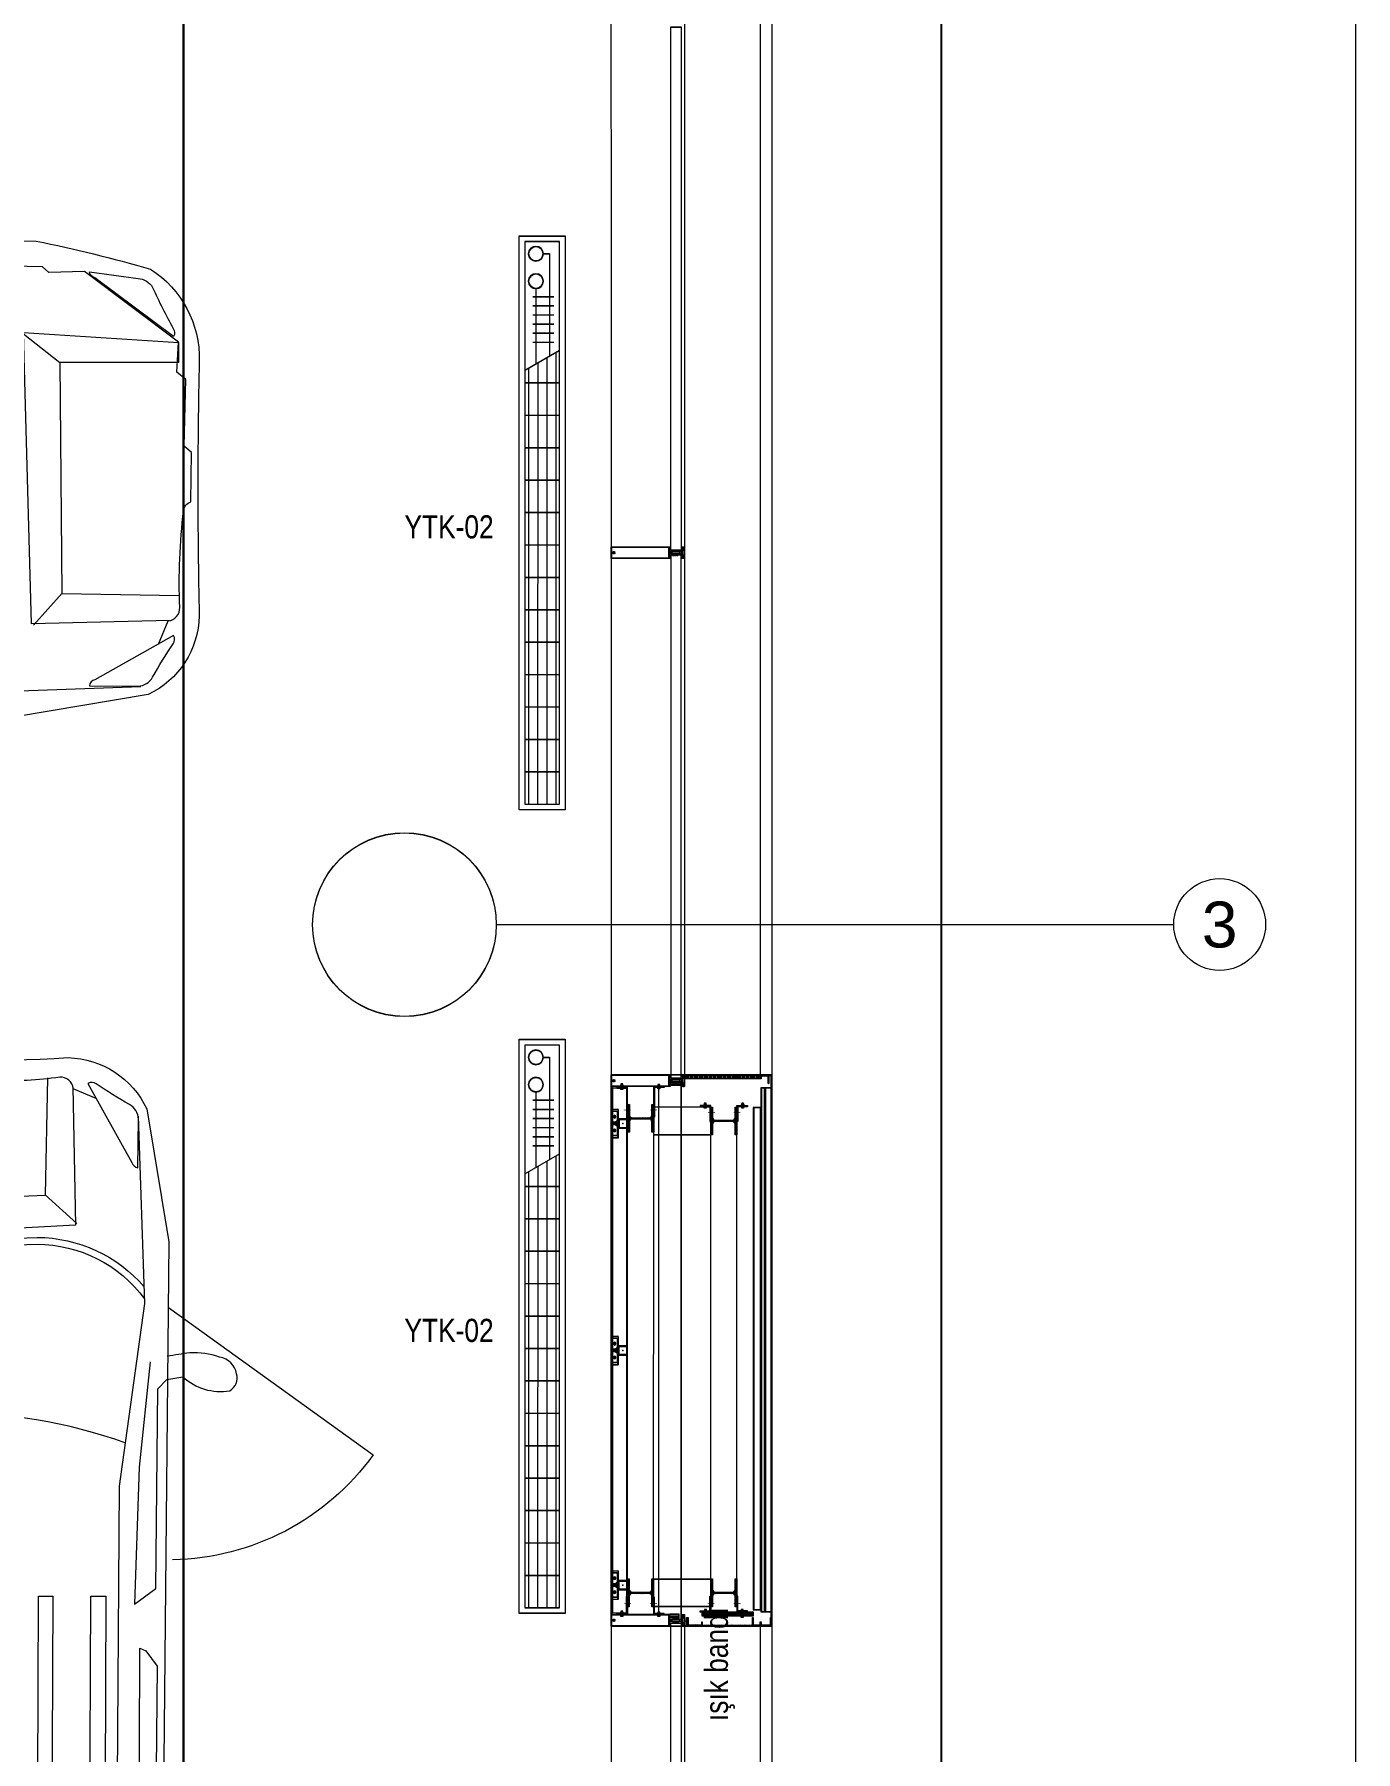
# Model space of a CAD drawing. Extents: x -3709 to 34975, y -230 to 8245.
# Drawn here: x 5880 to 6455, y 692 to 1440 of the extents above; entities that cross this region are included whole.
import ezdxf
from ezdxf.enums import TextEntityAlignment as Align

# ---------------------------------------------------------------- set-up
doc = ezdxf.new("R2010")
doc.units = 0
for name, pattern in [('DOT2', [0.125, 0, -0.125]), ('Grundrisse$0$AUSGEZOGEN', [2, 1, 1]), ('HIDDEN', [0.375, 0.25, -0.125]), ('HIDDEN2', [4.7625, 3.175, -1.5875])]:
    doc.linetypes.add(name, pattern=pattern)
doc.layers.get('0').update_dxf_attribs({"color": 9, "lineweight": 9})
for name, color, linetype, lineweight in [('01', 9, 'Continuous', 9), ('04', 9, 'Continuous', 9), ('06D', 9, 'Continuous', 9), ('09P', 9, 'Continuous', 9), ('10', 9, 'Continuous', 9), ('10A', 9, 'Continuous', 9), ('15', 9, 'Continuous', 9), ('20', 9, 'DOT2', 9), ('21', 9, 'Continuous', 9), ('24', 9, 'Continuous', 9), ('33', 9, 'BATTING', 9), ('35', 9, 'Continuous', 9), ('40A', 9, 'Continuous', 9)]:
    doc.layers.add(name, color=color, linetype=linetype, lineweight=lineweight)
doc.styles.add('Arial', font='arial.ttf', dxfattribs={"height": 2.5})
doc.styles.add('MuuM_TEXT-STANDART', font='ARIALN.TTF')
doc.linetypes.add('BATTING', pattern='A,0.0001,-0.1,[134,ltypeshp.shx,S=0.1,R=0,X=-0.1,Y=0],-0.2,[134,ltypeshp.shx,S=0.1,R=180,X=0.1,Y=0],-0.1', length=0.4001)
pattern_1 = [(135, (-0.00024, 0.01554), (-0.1767767, -0.1767767), [])]
pattern_2 = [(135, (-1.3601, 215.09837), (-0.1767767, -0.1767767), [])]
pattern_3 = [(135, (-1.36034, 214.00161), (-0.1767767, -0.1767767), [])]

# ---------------------------------------------------------------- blocks, each defined once
blk = doc.blocks.new('0_aks')
at = {"linetype": 'Continuous'}
blk.add_circle((0, 0), 2, dxfattribs=at)
at = {"style": 'Arial'}
blk.add_attdef('AKS', text='', height=2, dxfattribs=at).set_placement((0, 0), align=Align.MIDDLE_CENTER)
blk = doc.blocks.new('p-aks_vw')
at = {"layer": '24', "ltscale": 2}
blk.add_lwpolyline([(5680, 740), (5975, 740)], dxfattribs=at)
at = {"layer": '24', "xscale": 10, "yscale": 10, "zscale": 10}
blk.add_blockref('0_aks', (5995, 740), dxfattribs=at).add_auto_attribs({'AKS': '3'})
blk = doc.blocks.new('prf-camderzi-20x6-p_1')
at = {"layer": '10A', "linetype": 'Continuous'}
for points in [[(0.18, -2.39), (0.13, -2.34), (0.13, 2.34), (0.18, 2.39), (0.79, 2.39), (0.82, 2.3), (0.88, 2.28), (1.2, 2.39), (1.2, 2.5), (0.15, 2.5), (0.04, 2.45), (0, 2.35), (0, -2.35), (0.05, -2.46), (0.15, -2.5), (1.2, -2.5), (1.2, -2.39), (0.88, -2.28), (0.82, -2.3), (0.79, -2.39)], [(1.06, 2.07), (1.06, 1.95), (1.12, 1.95), (1.2, 2.03), (1.2, 2.35), (0.83, 2.25), (0.8, 2.25), (0.77, 2.27), (0.74, 2.33), (0.69, 2.35), (0.53, 2.27), (0.39, 2.2), (0.22, 2.13), (0.21, 2.1), (0.22, 2.07), (0.26, 2.05), (0.6, 2.05), (0.65, 2), (0.65, 1.08), (0.75, 0.98), (0.9, 0.98), (1, 0.88), (1, 0.03), (1.02, 0), (1, -0.02), (1, -0.88), (0.9, -0.98), (0.75, -0.98), (0.65, -1.08), (0.65, -2), (0.6, -2.05), (0.26, -2.05), (0.22, -2.07), (0.21, -2.1), (0.23, -2.14), (0.42, -2.21), (0.52, -2.26), (0.7, -2.35), (0.73, -2.33), (0.77, -2.27), (0.8, -2.25), (0.82, -2.25), (1.2, -2.35), (1.2, -2.03), (1.12, -1.95), (1.06, -1.95), (1.06, -2.07), (0.9, -2.07), (0.8, -1.97), (0.8, -1.13), (1.06, -1.13), (1.06, -1.25), (1.12, -1.25), (1.2, -1.17), (1.2, 1.17), (1.12, 1.25), (1.06, 1.25), (1.06, 1.13), (0.8, 1.13), (0.8, 1.97), (0.9, 2.07)], [(6.25, -2.5), (31.85, -2.5), (31.95, -2.46), (32, -2.35), (32, 2.35), (31.94, 2.47), (31.85, 2.5), (6.25, 2.5), (6.25, 2.3), (6.33, 2.22), (6.39, 2.22), (6.39, 2.34), (6.62, 2.34), (6.62, 1.9), (6.64, 1.87), (6.62, 1.85), (6.62, 1.4), (6.39, 1.4), (6.39, 1.52), (6.33, 1.52), (6.25, 1.44), (6.25, 1.08), (6.37, 1.08), (6.37, 1.2), (6.58, 1.2), (6.58, 0.65), (6.52, 0.53), (6.43, 0.5), (5.3, 0.5), (5.25, 0.45), (5.25, 0.35), (5.35, 0.25), (5.44, 0.25), (5.47, 0.2), (5.59, 0.2), (5.62, 0.25), (5.65, 0.2), (5.77, 0.2), (5.8, 0.25), (5.83, 0.2), (5.95, 0.2), (5.98, 0.25), (6.01, 0.2), (6.13, 0.2), (6.16, 0.25), (6.19, 0.2), (6.31, 0.2), (6.34, 0.25), (6.37, 0.2), (6.41, 0.2), (6.6, 0.09), (6.65, 0), (6.6, -0.09), (6.41, -0.2), (6.28, -0.2), (6.25, -0.25), (6.22, -0.2), (6.1, -0.2), (6.07, -0.25), (6.04, -0.2), (5.92, -0.2), (5.89, -0.25), (5.86, -0.2), (5.74, -0.2), (5.71, -0.25), (5.68, -0.2), (5.56, -0.2), (5.53, -0.25), (5.5, -0.2), (5.38, -0.2), (5.35, -0.25), (5.25, -0.37), (5.25, -0.45), (5.3, -0.5), (6.43, -0.5), (6.55, -0.56), (6.58, -0.65), (6.58, -1.22), (6.37, -1.22), (6.37, -1.1), (6.25, -1.1), (6.25, -1.46), (6.33, -1.54), (6.39, -1.54), (6.39, -1.42), (6.62, -1.42), (6.62, -1.86), (6.64, -1.89), (6.62, -1.91), (6.62, -2.36), (6.39, -2.36), (6.39, -2.24), (6.33, -2.24), (6.25, -2.32)]]:
    blk.add_lwpolyline(points, close=True, dxfattribs=at)
at = {"layer": '10A', "linetype": 'Grundrisse$0$AUSGEZOGEN'}
for points in [[(5.22, -0.5), (5.22, -0.32), (5.28, -0.22), (5.42, -0.19), (5.59, -0.2), (5.76, -0.21), (5.84, -0.21), (5.87, -0.24), (5.9, -0.2), (5.94, -0.2), (6.12, -0.19), (6.17, -0.19), (6.23, -0.17), (6.37, -0.09), (6.42, 0), (6.37, 0.09), (6.23, 0.17), (6.17, 0.19), (6.12, 0.19), (5.94, 0.2), (5.9, 0.2), (5.87, 0.23), (5.84, 0.21), (5.76, 0.21), (5.59, 0.2), (5.42, 0.19), (5.27, 0.23), (5.22, 0.32), (5.22, 0.5), (2.39, 0.5), (2.31, 0.48), (2.07, 0.37), (2.04, 0.37), (2.03, 0.4), (2.04, 0.47), (2.03, 0.49), (1.98, 0.5), (1.44, 0.5), (1.34, 0.4), (1.37, 0.29), (1.48, 0.27), (1.48, 0.34), (1.51, 0.37), (1.8, 0.37), (1.87, 0.34), (2.18, 0.03), (2.19, 0), (2.18, -0.04), (1.87, -0.34), (1.8, -0.37), (1.51, -0.37), (1.48, -0.34), (1.48, -0.26), (1.37, -0.29), (1.34, -0.36), (1.37, -0.47), (1.44, -0.5), (2.01, -0.5), (2.04, -0.47), (2.03, -0.4), (2.04, -0.38), (2.07, -0.37), (2.31, -0.48), (2.39, -0.5)], [(2.8, 0.93), (2.78, 0.89), (2.73, 0.5), (2.84, 0.5), (2.89, 0.55), (2.91, 0.58), (2.91, 0.9), (3, 1.05), (3.11, 1.09), (3.45, 1.12), (3.46, 1.13), (3.47, 1.16), (3.45, 1.18), (3.1, 1.18), (3.09, 1.18), (3.04, 1.17), (3, 1.15), (2.95, 1.13), (2.91, 1.1), (2.88, 1.06), (2.84, 1.02), (2.82, 0.98)], [(3.68, 0.93), (3.66, 0.89), (3.61, 0.5), (3.72, 0.5), (3.77, 0.55), (3.79, 0.58), (3.79, 0.9), (3.88, 1.05), (3.99, 1.09), (4.33, 1.12), (4.34, 1.13), (4.35, 1.16), (4.33, 1.18), (3.98, 1.18), (3.97, 1.18), (3.92, 1.17), (3.88, 1.15), (3.83, 1.13), (3.79, 1.1), (3.76, 1.06), (3.72, 1.02), (3.7, 0.98)], [(4.56, 0.93), (4.54, 0.89), (4.49, 0.5), (4.6, 0.5), (4.65, 0.55), (4.67, 0.58), (4.67, 0.9), (4.76, 1.05), (4.87, 1.09), (5.21, 1.12), (5.22, 1.13), (5.23, 1.16), (5.21, 1.18), (4.86, 1.18), (4.85, 1.18), (4.8, 1.17), (4.76, 1.15), (4.71, 1.13), (4.67, 1.1), (4.64, 1.06), (4.6, 1.02), (4.58, 0.98)], [(2.79, -0.92), (2.78, -0.88), (2.73, -0.5), (2.84, -0.5), (2.89, -0.55), (2.91, -0.58), (2.91, -0.89), (3, -1.04), (3.11, -1.08), (3.44, -1.11), (3.46, -1.12), (3.47, -1.15), (3.45, -1.17), (3.1, -1.17), (3.09, -1.17), (3.04, -1.16), (3, -1.14), (2.95, -1.12), (2.91, -1.09), (2.87, -1.05), (2.84, -1.01), (2.82, -0.97)], [(3.67, -0.92), (3.66, -0.88), (3.61, -0.5), (3.72, -0.5), (3.77, -0.55), (3.79, -0.58), (3.79, -0.89), (3.88, -1.04), (3.99, -1.08), (4.32, -1.11), (4.34, -1.12), (4.35, -1.15), (4.33, -1.17), (3.98, -1.17), (3.97, -1.17), (3.92, -1.16), (3.88, -1.14), (3.83, -1.12), (3.79, -1.09), (3.75, -1.05), (3.72, -1.01), (3.7, -0.97)], [(4.55, -0.92), (4.54, -0.88), (4.49, -0.5), (4.6, -0.5), (4.65, -0.55), (4.67, -0.58), (4.67, -0.89), (4.76, -1.04), (4.87, -1.08), (5.2, -1.11), (5.22, -1.12), (5.23, -1.15), (5.21, -1.17), (4.86, -1.17), (4.85, -1.17), (4.8, -1.16), (4.76, -1.14), (4.71, -1.12), (4.67, -1.09), (4.63, -1.05), (4.6, -1.01), (4.58, -0.97)]]:
    blk.add_lwpolyline(points, close=True, dxfattribs=at)
at = {"layer": '10A', "linetype": 'Continuous'}
blk.add_lwpolyline([(6.85, -2.29), (6.85, 2.29), (31.79, 2.29), (31.79, 0.16), (31.74, 0.11), (31.28, 0.11), (31.22, 0.17), (31.2, 0.22), (31.17, 0.27), (31.13, 0.31), (31.09, 0.35), (31.05, 0.38), (31, 0.41), (30.95, 0.43), (30.9, 0.45), (30.84, 0.46), (30.79, 0.46), (30.73, 0.45), (30.68, 0.44), (30.62, 0.42), (30.57, 0.4), (30.53, 0.37), (30.49, 0.33), (30.45, 0.29), (30.44, 0.18), (30.52, 0.13), (30.66, 0.13), (30.68, 0.16), (30.67, 0.18), (30.78, 0.22), (30.92, 0.18), (30.92, 0.16), (30.93, 0.14), (31, 0.12), (31.04, -0.01), (31, -0.11), (30.93, -0.12), (30.92, -0.15), (30.93, -0.16), (30.78, -0.2), (30.68, -0.16), (30.68, -0.15), (30.67, -0.12), (30.65, -0.11), (30.52, -0.11), (30.42, -0.18), (30.45, -0.27), (30.49, -0.31), (30.53, -0.35), (30.57, -0.38), (30.62, -0.41), (30.68, -0.42), (30.73, -0.44), (30.79, -0.44), (30.84, -0.44), (30.9, -0.43), (30.95, -0.42), (31, -0.39), (31.05, -0.37), (31.09, -0.33), (31.13, -0.29), (31.17, -0.25), (31.2, -0.2), (31.22, -0.15), (31.28, -0.09), (31.74, -0.09), (31.79, -0.14), (31.79, -2.29), (6.85, -2.29)], dxfattribs=at)
blk = doc.blocks.new('p-cephe-onkisim')
at = {"layer": '06D'}
for points in [[(-70.11, 2344.99), (-70, 68.43)], [(0, 2276.5), (0, 68)]]:
    blk.add_lwpolyline(points, dxfattribs=at)
for points in [[(-38, 794.5), (-5, 794.5), (-5, 1709.5), (-38, 1709.5)], [(-38, 68), (-5, 68), (-5, 554.5), (-38, 554.5)]]:
    blk.add_lwpolyline(points, close=True, dxfattribs=at)
at = {"layer": '10'}
blk.add_lwpolyline([(0, 794.5), (-70, 794.5), (-70, 554.5), (0, 554.5)], close=True, dxfattribs=at)
at = {"layer": '15', "linetype": 'Continuous'}
for points in [[(-44, 1251), (-39.5, 1251), (-39.5, 1023), (-44, 1023)], [(-44, 793.18), (-39.5, 793.18), (-39.5, 1021), (-44, 1021)], [(-44, 555.83), (-39.5, 555.83), (-39.5, 310.92), (-44, 310.92)]]:
    blk.add_lwpolyline(points, close=True, dxfattribs=at)
at = {"xscale": -1}
for p in [(-38, 1022), (-38, 792), (-38, 557)]:
    blk.add_blockref('prf-camderzi-20x6-p_1', p, dxfattribs=at)
blk = doc.blocks.new('Prf-40x40')
for points in [[(1.5, -2), (-1.5, -2, -0.414214), (-2, -1.5), (-2, 1.5, -0.414214), (-1.5, 2), (1.5, 2, -0.414214), (2, 1.5), (2, -1.5, -0.414214)], [(1.5, -1.7), (-1.5, -1.7, -0.414214), (-1.7, -1.5), (-1.7, 1.5, -0.414214), (-1.5, 1.7), (1.5, 1.7, -0.414214), (1.7, 1.5), (1.7, -1.5, -0.414214)]]:
    blk.add_lwpolyline(points, format="xyb", close=True)
blk.add_point((0, 0))
blk = doc.blocks.new('VIDA-GY2')
for p, q in [((-0.5, 5.9), (-3.2, 5.9)), ((-0.5, 4.9), (-3.2, 4.9)), ((-0.5, 8.6), (-0.5, 5.9)), ((-0.5, 4.9), (-0.5, 2.2)), ((0.5, 8.6), (0.5, 5.9)), ((3.2, 5.9), (0.5, 5.9)), ((0.5, 4.9), (0.5, 2.2)), ((3.2, 4.9), (0.5, 4.9))]:
    blk.add_line(p, q)
blk.add_circle((0, 5.4), 5.4)
for centre, start, end in [((-1.2, 5.4), 166.22585, 193.77415), ((0, 6.6), 76.22585, 103.77415), ((0, 4.2), 256.22585, 283.77415), ((1.2, 5.4), 346.22585, 13.77415)]:
    blk.add_arc(centre, 2.1, start, end)
blk = doc.blocks.new('A$C24435FA4')
for p, q in [((6.82, 6.25, 0), (4, 6.25, 0)), ((4.2, 1.1, 0), (4, 1.1, 0)), ((4, 1.1, 0), (4, -1.1, 0)), ((4.2, 1.1, 0), (4.2, -1.1, 0)), ((4.3, 5.28, 0), (6.82, 5.28, 0)), ((4.3, 5.28, 0), (4.3, -5.25, 0)), ((4.3, -5.25, 0), (4.3, 5.28, 0)), ((4.3, 0.95, 0), (4.9, 0.95, 0)), ((4.3, 0.5, 0), (4.9, 0.5, 0)), ((5, 0.72, 0), (5, -0.73, 0)), ((5, 0.5, 0), (6.3, 0.5, 0)), ((5.16, -0.5, 0), (5.16, 0.5, 0)), ((5.33, -0.5, 0), (5.33, 0.5, 0)), ((5.49, -0.5, 0), (5.49, 0.5, 0)), ((5.65, -0.5, 0), (5.65, 0.5, 0)), ((5.81, -0.5, 0), (5.81, 0.5, 0)), ((5.98, -0.5, 0), (5.98, 0.5, 0)), ((6.14, -0.5, 0), (6.14, 0.5, 0)), ((6.3, -0.5, 0), (6.3, 0.5, 0)), ((6.82, 5.25, 0), (6.82, 6.25, 0)), ((6.82, -5.25, 0), (6.82, 5.28, 0)), ((4.2, -1.1, 0), (4, -1.1, 0)), ((4, -6.25, 0), (6.82, -6.25)), ((4.3, -0.5, 0), (4.9, -0.5, 0)), ((4.3, -0.95, 0), (4.9, -0.95, 0)), ((4.3, -5.25, 0), (6.82, -5.25, 0)), ((5, -0.5, 0), (6.3, -0.5, 0)), ((6.82, -6.25, 0), (6.82, -5.25, 0))]:
    blk.add_line(p, q)
for centre, radius, start, end in [((4.12, 6.28, 0), 0.129, 200.30022, 318.44444), ((4.12, 6.08, 0), 0.129, 200.30022, 318.44444), ((4.12, 5.88, 0), 0.129, 200.30022, 318.44444), ((4.12, 5.68, 0), 0.129, 200.30022, 318.44444), ((4.12, 5.48, 0), 0.129, 200.30022, 318.44444), ((4.12, 5.28, 0), 0.129, 200.30022, 318.44444), ((4.12, 5.08, 0), 0.129, 200.30022, 318.44444), ((4.12, 4.88, 0), 0.129, 200.30022, 318.44444), ((4.12, 4.68, 0), 0.129, 200.30022, 318.44444), ((4.12, 4.48, 0), 0.129, 200.30022, 318.44444), ((4.12, 4.28, 0), 0.129, 200.30022, 318.44444), ((4.12, 4.08, 0), 0.129, 200.30022, 318.44444), ((4.12, 3.88, 0), 0.129, 200.30022, 318.44444), ((4.12, 3.68, 0), 0.129, 200.30022, 318.44444), ((4.12, 3.48, 0), 0.129, 200.30022, 318.44444), ((4.12, 3.28, 0), 0.129, 200.30022, 318.44444), ((4.12, 3.08, 0), 0.129, 200.30022, 318.44444), ((4.12, 2.88, 0), 0.129, 200.30022, 318.44444), ((4.12, 2.68, 0), 0.129, 200.30022, 318.44444), ((4.12, 2.48, 0), 0.129, 200.30022, 318.44444), ((4.12, 2.28, 0), 0.129, 200.30022, 318.44444), ((4.12, 2.08, 0), 0.129, 200.30022, 318.44444), ((4.12, 1.88, 0), 0.129, 200.30022, 318.44444), ((4.12, 1.68, 0), 0.129, 200.30022, 318.44444), ((4.12, 1.48, 0), 0.129, 200.30022, 318.44444), ((4.12, 1.28, 0), 0.129, 200.30022, 318.44444), ((4.12, 1.08, 0), 0.129, 200.30022, 318.44444), ((4.12, 0.88, 0), 0.129, 200.30022, 318.44444), ((4.12, 0.68, 0), 0.129, 200.30022, 318.44444), ((4.12, 0.48, 0), 0.129, 200.30022, 318.44444), ((4.12, 0.28, 0), 0.129, 200.30022, 318.44444), ((4.12, 0.08, 0), 0.129, 200.30022, 318.44444), ((4.5, 0.72), 0.303, 132.07502, 227.92498), ((5.5, 0), 1.3, 157.38013, 202.61986), ((4.7, 0.72), 0.303, 312.07502, 47.92498), ((3.7, 0), 1.3, 337.38013, 22.61986), ((4.12, -0.12, 0), 0.129, 200.30022, 318.44444), ((4.12, -0.32, 0), 0.129, 200.30022, 318.44444), ((4.12, -0.52, 0), 0.129, 200.30022, 318.44444), ((4.12, -0.72, 0), 0.129, 200.30022, 318.44444), ((4.12, -0.92, 0), 0.129, 200.30022, 318.44444), ((4.12, -1.12, 0), 0.129, 200.30022, 318.44444), ((4.12, -1.32, 0), 0.129, 200.30022, 318.44444), ((4.12, -1.52, 0), 0.129, 200.30022, 318.44444), ((4.12, -1.72, 0), 0.129, 200.30022, 318.44444), ((4.12, -1.92, 0), 0.129, 200.30022, 318.44444), ((4.12, -2.12, 0), 0.129, 200.30022, 318.44444), ((4.12, -2.32, 0), 0.129, 200.30022, 318.44444), ((4.12, -2.52, 0), 0.129, 200.30022, 318.44444), ((4.12, -2.72, 0), 0.129, 200.30022, 318.44444), ((4.12, -2.92, 0), 0.129, 200.30022, 318.44444), ((4.12, -3.12, 0), 0.129, 200.30022, 318.44444), ((4.12, -3.32, 0), 0.129, 200.30022, 318.44444), ((4.12, -3.52, 0), 0.129, 200.30022, 318.44444), ((4.12, -3.72, 0), 0.129, 200.30022, 318.44444), ((4.12, -3.92, 0), 0.129, 200.30022, 318.44444), ((4.12, -4.12, 0), 0.129, 200.30022, 318.44444), ((4.12, -4.32, 0), 0.129, 200.30022, 318.44444), ((4.12, -4.52, 0), 0.129, 200.30022, 318.44444), ((4.12, -4.72, 0), 0.129, 200.30022, 318.44444), ((4.12, -4.92, 0), 0.129, 200.30022, 318.44444), ((4.12, -5.12, 0), 0.129, 200.30022, 318.44444), ((4.12, -5.32, 0), 0.129, 200.30022, 318.44444), ((4.12, -5.52, 0), 0.129, 200.30022, 318.44444), ((4.12, -5.72, 0), 0.129, 200.30022, 318.44444), ((4.12, -5.92, 0), 0.129, 200.30022, 318.44444), ((4.12, -6.12, 0), 0.129, 200.30022, 318.44444), ((4.5, -0.73), 0.303, 132.07502, 227.92498), ((4.7, -0.73), 0.303, 312.07502, 47.92498)]:
    blk.add_arc(centre, radius, start, end)
at = {"xscale": 0.09999999997671699, "yscale": 0.09999999997671699, "zscale": 0.09999999997671699, "rotation": 179.9999994663915}
for p in [(5.6, 3.54, 0), (5.6, -2.46, 0)]:
    blk.add_blockref('VIDA-GY2', p, dxfattribs=at)
at = {"layer": '10'}
blk.add_blockref('Prf-40x40', (2, 0), dxfattribs=at)
blk = doc.blocks.new('*U694')
for points in [[(-0.09, -0.42), (-0.58, -0.42), (-0.58, 0.43), (-0.09, 0.43)], [(-0.09, 0.59), (0, 0.59), (0, -0.59), (-0.09, -0.59)], [(0.7, 0.59), (0.61, 0.59), (0.61, -0.59), (0.7, -0.59)], [(0.7, -0.42), (1.19, -0.42), (1.19, 0.43), (0.7, 0.43)]]:
    blk.add_lwpolyline(points, close=True)
for points in [[(0.61, 0.21), (0, 0.21)], [(0.61, -0.2), (0, -0.2)]]:
    blk.add_lwpolyline(points)
blk = doc.blocks.new('*U695')
for points in [[(-0.09, -0.42), (-0.58, -0.42), (-0.58, 0.43), (-0.09, 0.43)], [(-0.09, 0.59), (0, 0.59), (0, -0.59), (-0.09, -0.59)], [(0.92, 0.59), (0.83, 0.59), (0.83, -0.59), (0.92, -0.59)], [(0.92, -0.42), (1.41, -0.42), (1.41, 0.43), (0.92, 0.43)]]:
    blk.add_lwpolyline(points, close=True)
for points in [[(0.83, 0.21), (0, 0.21)], [(0.83, -0.2), (0, -0.2)]]:
    blk.add_lwpolyline(points)
blk = doc.blocks.new('*U696')
for points in [[(-0.09, -0.42), (-0.58, -0.42), (-0.58, 0.43), (-0.09, 0.43)], [(-0.09, 0.59), (0, 0.59), (0, -0.59), (-0.09, -0.59)], [(1.3, 0.59), (1.21, 0.59), (1.21, -0.59), (1.3, -0.59)], [(1.3, -0.42), (1.79, -0.42), (1.79, 0.43), (1.3, 0.43)]]:
    blk.add_lwpolyline(points, close=True)
for points in [[(1.21, 0.21), (0, 0.21)], [(1.21, -0.2), (0, -0.2)]]:
    blk.add_lwpolyline(points)
blk = doc.blocks.new('*U681')
for points in [[(-0.09, -0.42), (-0.58, -0.42), (-0.58, 0.43), (-0.09, 0.43)], [(-0.09, 0.59), (0, 0.59), (0, -0.59), (-0.09, -0.59)], [(0.7, 0.59), (0.61, 0.59), (0.61, -0.59), (0.7, -0.59)], [(0.7, -0.42), (1.19, -0.42), (1.19, 0.43), (0.7, 0.43)]]:
    blk.add_lwpolyline(points, close=True)
for points in [[(0.61, 0.21), (0, 0.21)], [(0.61, -0.2), (0, -0.2)]]:
    blk.add_lwpolyline(points)
blk = doc.blocks.new('*U682')
for points in [[(-0.09, -0.42), (-0.58, -0.42), (-0.58, 0.43), (-0.09, 0.43)], [(-0.09, 0.59), (0, 0.59), (0, -0.59), (-0.09, -0.59)], [(1.13, 0.59), (1.04, 0.59), (1.04, -0.59), (1.13, -0.59)], [(1.13, -0.42), (1.62, -0.42), (1.62, 0.43), (1.13, 0.43)]]:
    blk.add_lwpolyline(points, close=True)
for points in [[(1.04, 0.21), (0, 0.21)], [(1.04, -0.2), (0, -0.2)]]:
    blk.add_lwpolyline(points)
blk = doc.blocks.new('*U693')
for points in [[(-0.09, -0.42), (-0.58, -0.42), (-0.58, 0.43), (-0.09, 0.43)], [(-0.09, 0.59), (0, 0.59), (0, -0.59), (-0.09, -0.59)], [(2.22, 0.59), (2.13, 0.59), (2.13, -0.59), (2.22, -0.59)], [(2.22, -0.42), (2.71, -0.42), (2.71, 0.43), (2.22, 0.43)]]:
    blk.add_lwpolyline(points, close=True)
for points in [[(2.13, 0.21), (0, 0.21)], [(2.13, -0.2), (0, -0.2)]]:
    blk.add_lwpolyline(points)
blk = doc.blocks.new('p-cephekolon-240')
at = {"layer": '09P'}
h = blk.add_hatch(dxfattribs=at)
h.set_pattern_fill('DOTS', color=256, scale=10, angle=90, style=0)
h.set_pattern_definition([(90, (-5.338, 238.5), (-0.625, 0.3125), [0, -0.625])])
h.paths.add_polyline_path([(-37.6, 240), (-37.6, 238.5), (-4.89, 238.5), (-4.89, 240)])
h = blk.add_hatch(dxfattribs=at)
h.set_pattern_fill('ANSI31', color=256, scale=2, angle=90, style=0)
h.set_pattern_definition([(135, (-0.00024, 46.68058), (-0.1767767, -0.1767767), [])])
h.paths.add_polyline_path([(-0.35, 0.33), (-0.35, 239.7), (-4.89, 239.7), (-4.89, 240), (0, 240), (0, 0), (-37.15, 0), (-37.15, 3.71), (-36.8, 3.71), (-36.8, 0.33)])
h = blk.add_hatch(dxfattribs=at)
h.set_pattern_fill('ANSI31', color=256, scale=2, angle=90, style=0)
h.set_pattern_definition(pattern_3)
h.paths.add_polyline_path([(-1.36, 236.32), (-1.56, 236.32), (-1.56, 239.5), (-4.73, 239.5), (-4.73, 238.33), (-4.89, 238.33), (-4.89, 239.7), (-1.36, 239.7)])
h = blk.add_hatch(dxfattribs=at)
h.set_pattern_fill('ANSI31', color=256, scale=2, angle=90, style=0)
h.set_pattern_definition([(135, (-51.47542, 52.79165), (-0.1767767, -0.1767767), [])])
h.paths.add_polyline_path([(-66, 5), (-70, 5), (-70, 235), (-66, 235), (-66, 234.7), (-69.7, 234.7), (-69.7, 5.3), (-66, 5.3)])
h = blk.add_hatch(dxfattribs=at)
h.set_pattern_fill('ANSI31', color=256, scale=2, angle=90, style=0)
h.set_pattern_definition(pattern_2)
h.paths.add_polyline_path([(-63.27, 221.11), (-62.87, 221.11), (-62.87, 234.7), (-67.45, 234.7), (-67.45, 234.3), (-63.27, 234.3)])
h = blk.add_hatch(dxfattribs=at)
h.set_pattern_fill('ANSI31', color=256, scale=2, angle=90, style=0)
h.set_pattern_definition(pattern_2)
h.paths.add_polyline_path([(-51.07, 221.71), (-51.47, 221.71), (-51.47, 235), (-46.9, 235), (-46.9, 234.6), (-51.07, 234.6)])
h = blk.add_hatch(dxfattribs=at)
h.set_pattern_fill('ANSI31', color=256, scale=2, angle=90, style=0)
h.set_pattern_definition([(135, (-39.45024, 50.15735), (-0.1767767, -0.1767767), [])])
h.paths.add_polyline_path([(-39.55, 236.72), (-39.55, 3.52), (-39.45, 3.52), (-39.45, 236.72)])
h = blk.add_hatch(dxfattribs=at)
h.set_pattern_fill('ANSI31', color=256, scale=2, angle=90, style=0)
h.set_pattern_definition(pattern_2)
edge = h.paths.add_edge_path()
edge.add_line((-62.87, 215.1), (-62.87, 227.1))
edge.add_line((-62.87, 227.1), (-62.07, 227.1))
edge.add_line((-62.07, 227.1), (-62.07, 222.55))
edge.add_arc((-60.87, 222.55), 1.2, 180, 270)
edge.add_line((-60.87, 221.35), (-53.47, 221.35))
edge.add_arc((-53.47, 222.55), 1.2, 270, 360)
edge.add_line((-52.27, 222.55), (-52.27, 227.1))
edge.add_line((-52.27, 227.1), (-51.47, 227.1))
edge.add_line((-51.47, 227.1), (-51.47, 215.1))
edge.add_line((-51.47, 215.1), (-52.27, 215.1))
edge.add_line((-52.27, 215.1), (-52.27, 219.65))
edge.add_arc((-53.47, 219.65), 1.2, 360, 450)
edge.add_line((-53.47, 220.85), (-60.87, 220.85))
edge.add_arc((-60.87, 219.65), 1.2, 90, 180)
edge.add_line((-62.07, 219.65), (-62.07, 215.1))
edge.add_line((-62.07, 215.1), (-62.87, 215.1))
h = blk.add_hatch(dxfattribs=at)
h.set_pattern_fill('ANSI31', color=256, scale=2, angle=90, style=0)
h.set_pattern_definition(pattern_3)
h.paths.add_polyline_path([(-27.01, 219.82), (-26.61, 219.82), (-26.61, 226.63), (-31.19, 226.63), (-31.19, 226.23), (-27.01, 226.23)])
h = blk.add_hatch(dxfattribs=at)
h.set_pattern_fill('ANSI31', color=256, scale=2, angle=90, style=0)
h.set_pattern_definition(pattern_3)
edge = h.paths.add_edge_path()
edge.add_line((-26.61, 214), (-26.61, 226))
edge.add_line((-26.61, 226), (-25.81, 226))
edge.add_line((-25.81, 226), (-25.81, 221.45))
edge.add_arc((-24.61, 221.45), 1.2, 180, 270)
edge.add_line((-24.61, 220.25), (-17.21, 220.25))
edge.add_arc((-17.21, 221.45), 1.2, 270, 360)
edge.add_line((-16.01, 221.45), (-16.01, 226))
edge.add_line((-16.01, 226), (-15.21, 226))
edge.add_line((-15.21, 226), (-15.21, 214))
edge.add_line((-15.21, 214), (-16.01, 214))
edge.add_line((-16.01, 214), (-16.01, 218.55))
edge.add_arc((-17.21, 218.55), 1.2, 360, 450)
edge.add_line((-17.21, 219.75), (-24.61, 219.75))
edge.add_arc((-24.61, 218.55), 1.2, 90, 180)
edge.add_line((-25.81, 218.55), (-25.81, 214))
edge.add_line((-25.81, 214), (-26.61, 214))
h = blk.add_hatch(dxfattribs=at)
h.set_pattern_fill('ANSI31', color=256, scale=2, angle=90, style=0)
h.set_pattern_definition(pattern_3)
h.paths.add_polyline_path([(-14.81, 219.82), (-15.21, 219.82), (-15.21, 226.63), (-10.63, 226.63), (-10.63, 226.23), (-14.81, 226.23)])
h = blk.add_hatch(dxfattribs=at)
h.set_pattern_fill('ANSI31', color=256, scale=2, angle=90, style=0)
h.set_pattern_definition([(135, (-51.47542, 6.14984), (-0.1767767, -0.1767767), [])])
edge = h.paths.add_edge_path()
edge.add_line((-62.88, 8.43), (-62.88, 20.43))
edge.add_line((-62.88, 20.43), (-62.08, 20.43))
edge.add_line((-62.08, 20.43), (-62.08, 15.88))
edge.add_arc((-60.88, 15.88), 1.2, 180, 270)
edge.add_line((-60.88, 14.68), (-53.48, 14.68))
edge.add_arc((-53.48, 15.88), 1.2, 270, 360)
edge.add_line((-52.28, 15.88), (-52.28, 20.43))
edge.add_line((-52.28, 20.43), (-51.48, 20.43))
edge.add_line((-51.48, 20.43), (-51.48, 8.43))
edge.add_line((-51.48, 8.43), (-52.28, 8.43))
edge.add_line((-52.28, 8.43), (-52.28, 12.98))
edge.add_arc((-53.48, 12.98), 1.2, 360, 450)
edge.add_line((-53.48, 14.18), (-60.88, 14.18))
edge.add_arc((-60.88, 12.98), 1.2, 90, 180)
edge.add_line((-62.08, 12.98), (-62.08, 8.43))
edge.add_line((-62.08, 8.43), (-62.88, 8.43))
h = blk.add_hatch(dxfattribs=at)
h.set_pattern_fill('ANSI31', color=256, scale=2, angle=90, style=0)
h.set_pattern_definition([(135, (-15.20932, 8.43232), (-0.1767767, -0.1767767), [])])
edge = h.paths.add_edge_path()
edge.add_line((-26.61, 8.43), (-26.61, 20.43))
edge.add_line((-26.61, 20.43), (-25.81, 20.43))
edge.add_line((-25.81, 20.43), (-25.81, 15.88))
edge.add_arc((-24.61, 15.88), 1.2, 180, 270)
edge.add_line((-24.61, 14.68), (-17.21, 14.68))
edge.add_arc((-17.21, 15.88), 1.2, 270, 360)
edge.add_line((-16.01, 15.88), (-16.01, 20.43))
edge.add_line((-16.01, 20.43), (-15.21, 20.43))
edge.add_line((-15.21, 20.43), (-15.21, 8.43))
edge.add_line((-15.21, 8.43), (-16.01, 8.43))
edge.add_line((-16.01, 8.43), (-16.01, 12.98))
edge.add_arc((-17.21, 12.98), 1.2, 360, 450)
edge.add_line((-17.21, 14.18), (-24.61, 14.18))
edge.add_arc((-24.61, 12.98), 1.2, 90, 180)
edge.add_line((-25.81, 12.98), (-25.81, 8.43))
edge.add_line((-25.81, 8.43), (-26.61, 8.43))
h = blk.add_hatch(dxfattribs=at)
h.set_pattern_fill('ANSI31', color=256, scale=2, angle=90, style=0)
h.set_pattern_definition([(135, (-51.47542, 5.96519), (-0.1767767, -0.1767767), [])])
h.paths.add_polyline_path([(-67.45, 5.7), (-63.28, 5.7), (-63.28, 12.76), (-62.88, 12.76), (-62.88, 5.3), (-67.46, 5.3)])
h = blk.add_hatch(dxfattribs=at)
h.set_pattern_fill('ANSI31', color=256, scale=2, angle=90, style=0)
h.set_pattern_definition([(135, (-40.43468, 3.68663), (-0.176777, -0.176777), [])])
h.paths.add_polyline_path([(-44.47, 3.69), (-40.53, 3.69), (-40.43, 3.79), (-40.43, 5.01), (-40.53, 5.11), (-44.47, 5.11), (-44.57, 5.01), (-44.57, 3.79)])
h.paths.add_polyline_path([(-44.27, 3.89), (-44.37, 3.99), (-44.37, 4.81), (-44.27, 4.91), (-40.73, 4.91), (-40.63, 4.81), (-40.63, 3.99), (-40.73, 3.89)], flags=16)
h = blk.add_hatch(dxfattribs=at)
h.set_pattern_fill('ANSI31', color=256, scale=2, angle=90, style=0)
h.set_pattern_definition(pattern_1)
h.paths.add_polyline_path([(-36.59, 3.71), (-36.43, 3.71), (-36.43, 0.53), (-30.55, 0.53), (-30.55, 1.7), (-30.39, 1.7), (-30.39, 0.33), (-36.59, 0.33)])
h = blk.add_hatch(dxfattribs=at)
h.set_pattern_fill('ANSI31', color=256, scale=2, angle=90, style=0)
h.set_pattern_definition([(135, (-8.20052, 4.40646), (-0.1767767, -0.1767767), [])])
h.paths.add_polyline_path([(-30.39, 4.41), (-30.39, 6.14), (-8.2, 6.14), (-8.2, 4.41)])
h = blk.add_hatch(dxfattribs=at)
h.set_pattern_fill('ANSI31', color=256, scale=2, angle=90, style=0)
h.set_pattern_definition(pattern_1)
h.paths.add_polyline_path([(-8.41, 3.71), (-8.21, 3.71), (-8.21, 0.53), (-5.04, 0.53), (-5.04, 1.7), (-4.89, 1.7), (-4.89, 0.33), (-8.41, 0.33)])
h = blk.add_hatch(dxfattribs=at)
h.set_pattern_fill('ANSI31', color=256, scale=2, angle=90, style=0)
h.set_pattern_definition(pattern_1)
edge = h.paths.add_edge_path()
edge.add_line((-4.89, 1.7), (-4.69, 1.7))
edge.add_line((-4.69, 1.7), (-4.69, 0.53))
edge.add_line((-4.69, 0.53), (-0.55, 0.53))
edge.add_line((-0.55, 0.53), (-0.55, 3.71))
edge.add_line((-0.55, 3.71), (-0.35, 3.71))
edge.add_line((-0.35, 3.71), (-0.35, 0.33))
edge.add_line((-0.35, 0.33), (-4.89, 0.33))
for points in [[(-0.35, 0.33), (-0.35, 0.33), (-0.35, 0.33), (-0.35, 239.7), (-4.89, 239.7), (-4.89, 240), (0, 240), (0, 0), (-37.15, 0), (-37.15, 3.71), (-36.8, 3.71), (-36.8, 0.33), (-0.35, 0.33)], [(-1.36, 236.32), (-1.56, 236.32), (-1.56, 239.5), (-4.73, 239.5), (-4.73, 238.33), (-4.89, 238.33), (-4.89, 239.7), (-1.36, 239.7), (-1.36, 236.32)], [(-63.27, 221.11), (-62.87, 221.11), (-62.87, 234.7), (-67.45, 234.7), (-67.45, 234.3), (-63.27, 234.3), (-63.27, 221.11)], [(-51.07, 221.71), (-51.47, 221.71), (-51.47, 235), (-46.9, 235), (-46.9, 234.6), (-51.07, 234.6), (-51.07, 221.71)], [(-27.01, 219.82), (-26.61, 219.82), (-26.61, 226.63), (-31.19, 226.63), (-31.19, 226.23), (-27.01, 226.23), (-27.01, 219.82)], [(-14.81, 219.82), (-15.21, 219.82), (-15.21, 226.63), (-10.63, 226.63), (-10.63, 226.23), (-14.81, 226.23), (-14.81, 219.82)], [(-51.08, 12.56), (-51.48, 12.56), (-51.48, 5), (-46.9, 5), (-46.9, 5.4), (-51.08, 5.4), (-51.08, 12.56)], [(-8.41, 3.71), (-8.21, 3.71), (-8.21, 0.53), (-5.04, 0.53), (-5.04, 1.7), (-4.89, 1.7), (-4.89, 0.33), (-8.41, 0.33), (-8.41, 3.71)], [(-4.89, 1.7), (-4.69, 1.7), (-4.69, 0.53), (-0.55, 0.53), (-0.55, 3.71), (-0.35, 3.71), (-0.35, 0.33), (-4.89, 0.33)]]:
    blk.add_lwpolyline(points)
for points in [[(-66, 5), (-70, 5), (-70, 235), (-66, 235), (-66, 234.7), (-69.7, 234.7), (-69.7, 5.3), (-66, 5.3)], [(-43.94, 235.6), (-40.01, 235.6), (-39.91, 235.7), (-39.91, 236.92), (-40.01, 237.02), (-43.94, 237.02), (-44.04, 236.92), (-44.04, 235.7)], [(-43.74, 235.8), (-43.84, 235.9), (-43.84, 236.72), (-43.74, 236.82), (-40.21, 236.82), (-40.11, 236.72), (-40.11, 235.9), (-40.21, 235.8)], [(-39.55, 236.72), (-39.55, 3.52), (-39.45, 3.52), (-39.45, 236.72)], [(-67.45, 5.7), (-63.28, 5.7), (-63.28, 12.76), (-62.88, 12.76), (-62.88, 5.3), (-67.46, 5.3)], [(-31.19, 6.54), (-27.01, 6.54), (-27.01, 12.94), (-26.61, 12.94), (-26.61, 6.14), (-31.19, 6.14)], [(-10.63, 6.54), (-14.81, 6.54), (-14.81, 12.94), (-15.21, 12.94), (-15.21, 6.14), (-10.63, 6.14)], [(-44.47, 3.69), (-40.53, 3.69), (-40.43, 3.79), (-40.43, 5.01), (-40.53, 5.11), (-44.47, 5.11), (-44.57, 5.01), (-44.57, 3.79)], [(-44.27, 3.89), (-44.37, 3.99), (-44.37, 4.81), (-44.27, 4.91), (-40.73, 4.91), (-40.63, 4.81), (-40.63, 3.99), (-40.73, 3.89)], [(-36.59, 3.71), (-36.43, 3.71), (-36.43, 0.53), (-30.55, 0.53), (-30.55, 1.7), (-30.39, 1.7), (-30.39, 0.33), (-36.59, 0.33)], [(-30.39, 4.41), (-30.39, 6.14), (-8.2, 6.14), (-8.2, 4.41)]]:
    blk.add_lwpolyline(points, close=True)
at = {"const_width": 0.2}
for points in [[(-61.5, 224.82), (-64.5, 224.82)], [(-49.97, 224.82), (-52.97, 224.82)], [(-24.81, 223.73), (-27.81, 223.73)], [(-13.71, 223.73), (-16.71, 223.73)], [(-61.29, 9.76), (-64.29, 9.76)], [(-50.06, 9.78), (-53.06, 9.78)], [(-25.03, 9.78), (-28.03, 9.78)], [(-13.63, 9.78), (-16.63, 9.78)]]:
    blk.add_lwpolyline(points, dxfattribs=at)
for points in [[(-62.87, 215.1), (-62.87, 227.1), (-62.07, 227.1), (-62.07, 222.55, 0.414214), (-60.87, 221.35), (-53.47, 221.35, 0.414214), (-52.27, 222.55), (-52.27, 227.1), (-51.47, 227.1), (-51.47, 215.1), (-52.27, 215.1), (-52.27, 219.65, 0.414214), (-53.47, 220.85), (-60.87, 220.85, 0.414214), (-62.07, 219.65), (-62.07, 215.1), (-62.87, 215.1)], [(-26.61, 214), (-26.61, 226), (-25.81, 226), (-25.81, 221.45, 0.414214), (-24.61, 220.25), (-17.21, 220.25, 0.414214), (-16.01, 221.45), (-16.01, 226), (-15.21, 226), (-15.21, 214), (-16.01, 214), (-16.01, 218.55, 0.414214), (-17.21, 219.75), (-24.61, 219.75, 0.414214), (-25.81, 218.55), (-25.81, 214), (-26.61, 214)], [(-62.88, 8.43), (-62.88, 20.43), (-62.08, 20.43), (-62.08, 15.88, 0.414214), (-60.88, 14.68), (-53.48, 14.68, 0.414214), (-52.28, 15.88), (-52.28, 20.43), (-51.48, 20.43), (-51.48, 8.43), (-52.28, 8.43), (-52.28, 12.98, 0.414214), (-53.48, 14.18), (-60.88, 14.18, 0.414214), (-62.08, 12.98), (-62.08, 8.43), (-62.88, 8.43)], [(-26.61, 8.43), (-26.61, 20.43), (-25.81, 20.43), (-25.81, 15.88, 0.414214), (-24.61, 14.68), (-17.21, 14.68, 0.414214), (-16.01, 15.88), (-16.01, 20.43), (-15.21, 20.43), (-15.21, 8.43), (-16.01, 8.43), (-16.01, 12.98, 0.414214), (-17.21, 14.18), (-24.61, 14.18, 0.414214), (-25.81, 12.98), (-25.81, 8.43), (-26.61, 8.43)]]:
    blk.add_lwpolyline(points, format="xyb", close=True)
blk.add_circle((-37.58, 2.25), 0.425)
at = {"layer": '06D'}
for points in [[(-2.99, 234.51), (-2.99, 6.14), (-4.63, 6.14), (-4.63, 234.51)], [(-2.99, 6.14), (-2.99, 234.51), (-0.35, 234.51), (-0.35, 6.14)], [(-51.48, 226), (-51.48, 214), (-26.61, 214), (-26.61, 226)], [(-4.63, 7.16), (-4.63, 225.73), (-8.14, 225.73), (-8.14, 7.16)], [(-51.48, 8.43), (-51.48, 20.43), (-26.61, 20.43), (-26.61, 8.43)]]:
    blk.add_lwpolyline(points, close=True, dxfattribs=at)
for points in [[(-4.4, 6.14), (-4.4, 234.51)], [(-3.26, 6.14), (-3.26, 234.51)], [(-62.88, 20.43), (-62.87, 216.21)], [(-51.48, 20.43), (-51.47, 216.21)], [(-26.61, 20.43), (-26.61, 215.11)], [(-15.21, 20.43), (-15.21, 215.11)]]:
    blk.add_lwpolyline(points, dxfattribs=at)
at = {"layer": '10', "linetype": 'HIDDEN', "const_width": 0.2}
blk.add_lwpolyline([(-40.22, 3.2), (-40.22, 5.22), (-65.94, 5.2), (-65.94, 5.8), (-69.2, 5.8), (-69.2, 234.19), (-67.6, 234.19), (-67.6, 234.8), (-67.6, 234.9), (-44.5, 234.91), (-44.3, 234.91), (-44.3, 237.11)], dxfattribs=at)
at = {"layer": '15'}
blk.add_lwpolyline([(-37.6, 240), (-37.6, 238.5), (-4.89, 238.5), (-4.89, 240)], close=True, dxfattribs=at)
at = {"layer": '20', "linetype": 'HIDDEN'}
for points in [[(-2.71, 234.51), (-2.71, 6.14)], [(-7.9, 225.73), (-7.9, 7.16)], [(-4.91, 7.16), (-4.91, 225.73)]]:
    blk.add_lwpolyline(points, dxfattribs=at)
at = {"layer": '33', "ltscale": 0.4}
for points in [[(-63.18, 5.88), (-63.17, 234.12)], [(-49.18, 6), (-49.17, 233.82)]]:
    blk.add_lwpolyline(points, dxfattribs=at)
at = {"rotation": 90}
for name, p in [('*U696', (-65.36, 234.3)), ('*U681', (-49.18, 234.6)), ('*U695', (-29.1, 226.23)), ('*U695', (-12.72, 226.23)), ('*U682', (-65.36, 4.79)), ('*U694', (-49.19, 4.79)), ('*U693', (-28.9, 4.41)), ('*U693', (-12.92, 4.41))]:
    blk.add_blockref(name, p, dxfattribs=at)
at = {"layer": '06D', "extrusion": (0, 0, -1), "zscale": -1}
for p in [(62.87, 218.86), (62.88, 119.99, 0), (62.88, 17.78)]:
    blk.add_blockref('A$C24435FA4', p, dxfattribs=at)
blk = doc.blocks.new('p-cephe-onkisim-toplam')
blk.add_blockref('p-cephe-onkisim', (0, 0))
at = {"layer": '10'}
blk.add_blockref('p-cephekolon-240', (0, 554.5), dxfattribs=at)
blk = doc.blocks.new('p-kolon-vw-çelik80')
at = {"layer": '01'}
blk.add_circle((0, 0), 40, dxfattribs=at)
blk = doc.blocks.new('p-araba-crafter-4')
for points in [[(-176.52, 87.23), (-130.69, 82.61), (-71.01, 80.77), (-77.78, 89.99), (-164.83, 90.61), (-168.92, 94.49), (-170.12, 101.43, 0.235588), (-164.1, 121.87, 0.356373), (-171.46, 124.81, 0.328834), (-178.68, 117.39, 0.098208), (-180.52, 104.44, 0.009363), (-178.98, 94.6, 0.839717)], [(-286.66, 85.3), (-228.87, 95.05), (404.45, 91.46, -0.193651), (418.34, 85.75, -0.09777), (422.09, 75.14), (422.09, -85.43, -0.334174), (404.45, -100.37), (-234.94, -98.4, -0.019253), (-284.75, -86.16, -0.261404), (-305.98, -46.17, 0.013308), (-308.9, 50.98, -0.283819), (-286.66, 85.3, -0.476839)], [(-291.17, 63.29), (-295.37, 53.21, 0.393869), (-300.41, 47.33, -0.060445), (-299.18, 18.9, -0.299249), (-302.26, 15.26), (-302.54, -6.3), (-299.46, -9.1), (-300.18, -38.07), (-296.15, -41.2), (-296.9, -54.42), (-255.99, -85.09), (-240.47, -84.73), (-237.65, -87.2), (-204.49, -87.91), (-197.79, -84.38), (-103.27, -77.33), (393.15, -79.18), (389.53, 72.44), (-122.36, 74.08), (-201.94, 84.73), (-283.51, 81.75)], [(-169.35, -89.45), (-202.02, -92.08, -0.242482), (-229.24, -34.06, 0.010953), (-230.56, 37.73, -0.215831), (-209.2, 84.48, -0.21756)], [(-201.22, -86.09), (-201.22, -86.09, -0.269239), (-226.24, -34.17, 0.010951), (-227.56, 37.73, -0.237508), (-203.92, 84.65, -0.21756)], [(-261.03, 81.48), (-282.22, 81.67, 0.261581), (-288.58, 77.75, -0.022926), (-297.54, 63.19, 0.279532), (-297.73, 59.64), (-263.36, 78.87, 0.295188), (-261.03, 81.48, 13.178644)], [(-141.09, 76.67, 0.184522), (-137.55, -79.89, 0.707623)], [(-261.03, -82.59), (-282.22, -78.03, -0.261581), (-288.58, -74.11, 0.02138), (-297.54, -58.11, -0.279532), (-297.73, -54.56), (-263.36, -79.98, -0.295188), (-261.03, -82.59, -13.178644)], [(-175.75, -98.66), (-174.72, -93.03), (-169.35, -89.45), (-70.83, -84.59, -0.751196), (-77.09, -92.94), (-156.27, -93.3), (-169.65, -98.58)], [(-176.26, -98.42), (-176.48, -104.79, 0.473416), (-170.55, -125.88, 0.359561), (-161.32, -123.24, 0.175907), (-161.01, -116.6, 0.133572), (-169.45, -103.48, -0.278118), (-169.45, -98.64, -2.807037)]]:
    blk.add_lwpolyline(points, format="xyb")
for points in [[(-44.01, 90.77), (391.53, 88.21), (384.21, 83.34), (-51.76, 83.11), (-50.67, 85.72), (-44.01, 90.77)], [(406.99, 91.47), (389, 71.9)], [(415.01, 88.5), (394, 69.11), (393.6, 52.96), (391.58, 48.11), (392.88, 33.28)], [(422.09, 75.14), (409.77, 68.45), (408.55, 38.69), (411.17, -73.43), (421.73, -78.22), (422.09, -43.67), (422.09, -42.71)], [(-296, 53.08), (-235.87, 54.45), (-229.46, -58.58), (-296.87, -54.2), (-296.87, -45.45), (-245.21, -45.45), (-249.01, 41.32), (-300.12, 42.11)], [(-236.69, 55.02), (-249.15, 41.18)], [(391.13, 5.27), (422.09, 5.27)], [(392.88, -24.88), (394.9, -39.42), (396.11, -75.77), (420.06, -90.68)], [(-229.41, -57.98), (-245.32, -45.47)], [(411.14, -98.75), (393.15, -79.18)], [(-50.79, -87.11), (-43.43, -93.88), (396.32, -89.99), (391.23, -85.32), (-50.72, -86.93)]]:
    blk.add_lwpolyline(points)
for points in [[(-74.42, 68.28), (124.89, 68.28), (124.89, 61.68), (-74.42, 61.68)], [(131.81, 68.63), (217.75, 68.63), (217.75, 62.28), (131.81, 62.28)], [(226.82, 68.61), (308.89, 68.61), (308.89, 62.21), (226.82, 62.21)], [(319.26, 68.45), (375.92, 68.45), (375.92, 62.05), (319.26, 62.05)], [(-74.28, 45.15), (124.77, 45.15), (124.77, 38.98), (-74.28, 38.98)], [(131.64, 44.97), (217.56, 44.97), (217.56, 40.45), (131.64, 40.45)], [(227.55, 44.95), (310.47, 44.95), (310.47, 40.47), (227.55, 40.47)], [(319.26, 44.78), (375.92, 44.78), (375.92, 40.3), (319.26, 40.3)], [(-74.35, 25.91), (-21.14, 25.91), (-21.14, 19.49), (-74.35, 19.49)], [(-14.71, 25.91), (12.81, 25.91), (12.81, 19.49), (-14.71, 19.49)], [(21.07, 25.45), (124.74, 25.45), (124.74, 18.57), (21.07, 18.57)], [(138.5, 24.27), (164.23, 24.27), (164.23, 20.72), (138.5, 20.72)], [(172.28, 24.33), (219.29, 24.33), (219.29, 18.74), (172.28, 18.74)], [(228.44, 24.45), (258.96, 24.45), (258.96, 19.89), (228.44, 19.89)], [(268.09, 23.57), (310.47, 23.57), (310.47, 19.5), (268.09, 19.5)], [(319.26, 23.99), (375.6, 23.99), (375.6, 19.51), (319.26, 19.51)], [(-74.28, 2.3), (-20.87, 2.3), (-20.87, -2), (-74.28, -2)], [(20.96, 2.3), (124.92, 2.3), (124.92, -2.53), (20.96, -2.53)], [(138.5, 2.39), (164.23, 2.39), (164.23, -0.62), (138.5, -0.62)], [(174.72, 2.17), (216.53, 2.17), (216.53, -2.7), (174.72, -2.7)], [(228.73, 1.93), (258.96, 1.93), (258.96, -2.63), (228.73, -2.63)], [(267.89, 1.78), (310.88, 1.78), (310.88, -3.1), (267.89, -3.1)], [(318.62, 1.93), (375.6, 1.93), (375.6, -1.27), (318.62, -1.27)], [(-74.39, -19.62), (-20.71, -19.62), (-20.71, -24.38), (-74.39, -24.38)], [(-14.19, -19.62), (12.9, -19.62), (12.9, -24.38), (-14.19, -24.38)], [(20.89, -19.56), (124.97, -19.56), (124.97, -24.1), (20.89, -24.1)], [(138.55, -19.42), (164.37, -19.42), (164.37, -23.04), (138.55, -23.04)], [(172.67, -19.62), (216.53, -19.62), (216.53, -23.72), (172.67, -23.72)], [(230.44, -19.73), (259.24, -19.73), (259.24, -23.72), (230.44, -23.72)], [(267.67, -20.22), (310.67, -20.22), (310.67, -24.87), (267.67, -24.87)], [(318.69, -20.07), (376.23, -20.07), (376.23, -23.66), (318.69, -23.66)], [(-74.26, -38.76), (124.94, -38.76), (124.94, -44.32), (-74.26, -44.32)], [(133.28, -39.42), (214.16, -39.42), (214.16, -44.52), (133.28, -44.52)], [(226.36, -39.6), (310.7, -39.6), (310.7, -45.13), (226.36, -45.13)], [(319.07, -42.06), (375.37, -42.06), (375.37, -45.55), (319.07, -45.55)], [(-74.28, -64.16), (124.7, -64.16), (124.7, -69.06), (-74.28, -69.06)], [(133.66, -64.16), (213.58, -64.16), (213.58, -69.09), (133.66, -69.09)], [(224.78, -63.99), (309.72, -63.99), (309.72, -69.02), (224.78, -69.02)], [(319.77, -64.64), (373.27, -64.64), (373.27, -68.36), (319.77, -68.36)]]:
    blk.add_lwpolyline(points, close=True)
blk.add_circle((0, 0), 9.78)
blk = doc.blocks.new('p-crafter extra uzun')
for p, q in [((-101.07, -108.54), (-190.26, -172.65)), ((92.18, -106.96), (181.37, -171.06))]:
    blk.add_line(p, q)
at = {"extrusion": (0, 0, -1)}
blk.add_arc((-92.18, -106.96), 109.84, 215.7081, 269.02404, dxfattribs=at)
blk.add_arc((-101.07, -108.54), 109.84, 215.7081, 269.02404)
at = {"rotation": 269.7808623825683}
blk.add_blockref('p-araba-crafter-4', (-3.6, -306.78), dxfattribs=at)
blk = doc.blocks.new('p-araba-crafter-1')
for points in [[(-325.24, 95.01), (-267.46, 104.76), (226.84, 100.03, -0.193651), (240.72, 94.32, -0.376965), (241.54, 83.71), (245.62, -76.25, -0.337403), (230.11, -104.82), (-276.44, -102.54, -0.019253), (-326.25, -90.3, -0.261404), (-347.48, -50.31, 0.011653), (-347.48, 60.69, -0.283819), (-325.24, 95.01, -0.476839)], [(-329.75, 73), (-333.95, 62.92, 0.393869), (-338.99, 57.04, -0.040659), (-340.67, 14.76, -0.299249), (-343.76, 11.12), (-344.04, -10.44), (-340.95, -13.24), (-341.68, -42.2), (-337.65, -45.34), (-338.4, -58.55), (-297.49, -89.22), (-281.97, -88.87), (-279.15, -91.34), (-245.99, -92.04), (-239.29, -88.52), (-144.76, -81.47), (212.63, -84.45), (211.92, 81.01), (-160.94, 83.79), (-240.52, 94.44), (-322.09, 91.46)], [(-299.61, 91.18), (-320.81, 91.38, 0.261581), (-327.16, 87.46, -0.022926), (-336.13, 72.89, 0.279532), (-336.31, 69.35), (-301.94, 88.58, 0.295188), (-299.61, 91.18, 13.178644)], [(-299.61, -89.13), (-320.81, -86.22, -0.261581), (-327.16, -82.3, 0.019625), (-336.13, -64.44, -0.279532), (-336.31, -60.89), (-301.94, -86.52, -0.295188), (-299.61, -89.13, -13.178644)]]:
    blk.add_lwpolyline(points, format="xyb")
for points in [[(-334.58, 62.79), (-274.46, 64.16), (-270.95, -62.71), (-338.36, -58.34), (-338.36, -49.59), (-286.71, -49.59), (-287.59, 51.03), (-338.7, 51.82)], [(-275.27, 64.73), (-287.73, 50.89)], [(-270.91, -62.11), (-286.82, -49.6)]]:
    blk.add_lwpolyline(points)
blk = doc.blocks.new('p-crafter orta')
blk.add_blockref('p-araba-crafter-1', (346.83, -5.19))
blk = doc.blocks.new('A$C4B7F52E3')
for p, q in [((250, 89.48), (0, 89.47)), ((250, 89.47), (0, 89.48)), ((0, 89.48), (0, 69.47)), ((250, 69.47), (250, 89.47)), ((0, 69.47), (250, 69.47))]:
    blk.add_line(p, q)
at = {"color": 252}
for p, q in [((199.29, 85.44), (2.49, 85.42)), ((191.48, 71.95), (200.19, 86.99)), ((242.21, 82.69), (197.7, 82.69)), ((203.55, 84.5), (203.55, 75.36)), ((207.52, 84.5), (207.52, 75.36)), ((211.5, 84.5), (211.5, 75.36)), ((215.48, 84.5), (215.48, 75.36)), ((219.45, 84.5), (219.45, 75.36)), ((223.43, 84.5), (223.43, 75.36)), ((242.21, 79.91), (242.21, 82.69)), ((196.99, 81.46), (2.49, 81.45)), ((194.68, 77.48), (2.49, 77.47)), ((227.1, 76.72), (194.25, 76.73)), ((192.38, 73.51), (2.49, 73.49))]:
    blk.add_line(p, q, dxfattribs=at)
at = {"color": 252, "linetype": 'Continuous'}
for p, q in [((16.61, 71.95), (16.6, 86.99)), ((30.73, 71.95), (30.72, 86.99)), ((44.85, 71.95), (44.84, 86.99)), ((58.96, 71.95), (58.96, 86.99)), ((73.08, 71.95), (73.08, 86.99)), ((87.2, 71.95), (87.2, 86.99)), ((101.32, 71.95), (101.32, 86.99)), ((115.44, 71.95), (115.44, 86.99)), ((129.56, 71.95), (129.56, 86.99)), ((143.68, 71.95), (143.68, 86.98)), ((157.8, 71.95), (157.8, 86.98)), ((171.92, 71.94), (171.92, 86.98)), ((186.04, 71.94), (186.04, 86.98))]:
    blk.add_line(p, q, dxfattribs=at)
blk.add_lwpolyline([(247.51, 86.99), (247.51, 71.95), (2.49, 71.95), (2.49, 86.99)], close=True)
at = {"color": 252}
for centre in [(230.28, 76.72), (242.21, 76.72)]:
    blk.add_circle(centre, 3.18, dxfattribs=at)
blk = doc.blocks.new('yer menfezleri')
at = {"layer": '35'}
for centre in [(2775.01, 13059), (2775.01, 13047.07), (2775.01, 12709), (2775.01, 12697.07)]:
    blk.add_circle(centre, 3.18, dxfattribs=at)
at = {"layer": '35', "xscale": -1, "rotation": 270}
for p in [(2698.29, 12816.79), (2698.29, 12466.79)]:
    blk.add_blockref('A$C4B7F52E3', p, dxfattribs=at)
at = {"layer": '35', "style": 'MuuM_TEXT-STANDART'}
for p in [(2737.18, 12940.06), (2737.18, 12590.06)]:
    blk.add_text('YTK-02', height=10, dxfattribs=at).set_placement(p, align=Align.MIDDLE)

msp = doc.modelspace()

# ---------------------------------------------------------------- linework, layer by layer
at = {"layer": '21', "linetype": 'HIDDEN2', "ltscale": 0.1, "const_width": 1}
msp.add_lwpolyline([(5944.63, 2029.5), (5944.63, 629.5), (6274.63, 629.5), (6274.63, 2029.5)], close=True, dxfattribs=at)
at = {"layer": '40A'}
msp.add_lwpolyline([(80, 4190), (6455.06, 4190), (6455.06, 15), (80, 15)], close=True, dxfattribs=at)

# ---------------------------------------------------------------- block references
for name, p in [('p-cephe-onkisim-toplam', (6200.84, 192.5)), ('p-cephe-onkisim-toplam', (6200.84, 192.4)), ('yer menfezleri', (3323.08, -11714.29)), ('yer menfezleri', (3323.08, -11714.39)), ('p-kolon-vw-çelik80', (6040.84, 1052.5)), ('p-kolon-vw-çelik80', (6040.84, 1052.4))]:
    msp.add_blockref(name, p)
at = {"layer": '04', "rotation": 180}
msp.add_blockref('p-crafter orta', (5950.84, 1242.49), dxfattribs=at)
at = {"layer": '04'}
msp.add_blockref('p-crafter extra uzun', (5845.84, 992.6), dxfattribs=at)
at = {"layer": '24'}
msp.add_blockref('p-aks_vw', (400.84, 312.5), dxfattribs=at)

# ---------------------------------------------------------------- texts
at = {"layer": '21', "linetype": 'Continuous', "style": 'MuuM_TEXT-STANDART'}
msp.add_text('ışık bandı', height=10, rotation=90, dxfattribs=at).set_placement((6181.7, 705.54))

doc.saveas('drawing.dxf')
